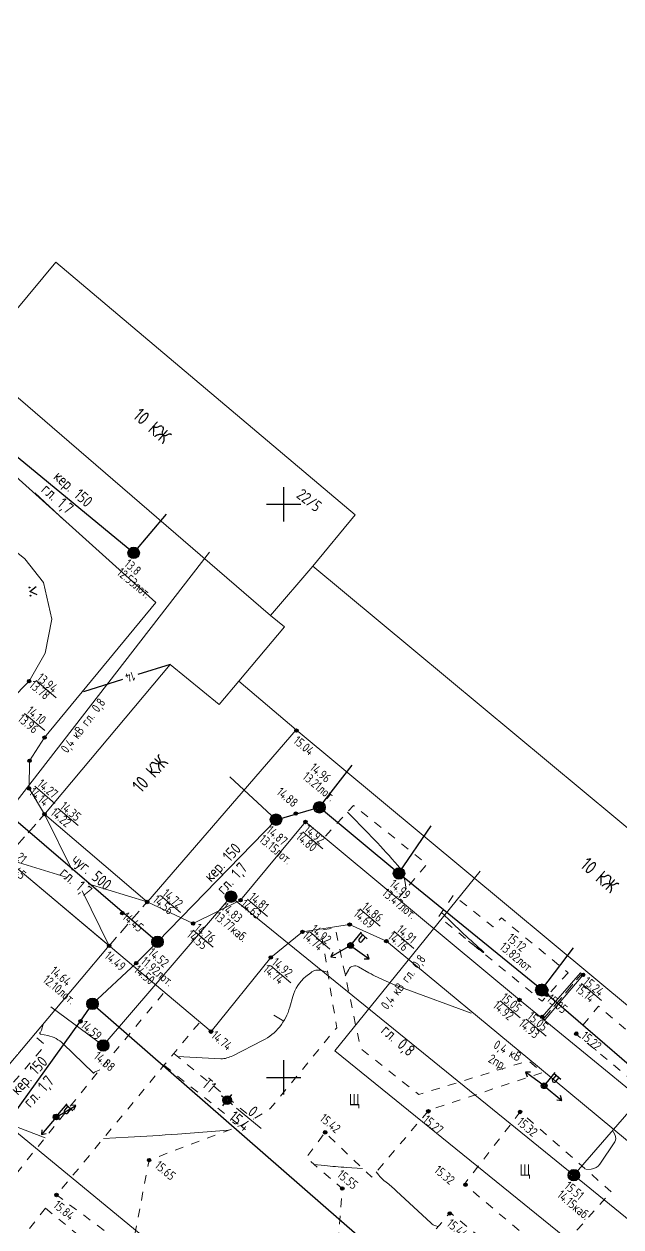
# Model space of a CAD drawing. Header units: metres. Extents: x 2491 to 4153, y 1142 to 2058.
# Drawn here: x 2669.4 to 2721.4, y 1893.2 to 1998.2 of the extents above; entities that cross this region are included whole.
import ezdxf
from ezdxf.enums import TextEntityAlignment as Align

# ---------------------------------------------------------------- set-up
doc = ezdxf.new("R2010")
doc.units = ezdxf.units.M
doc.linetypes.add('g5_01_5x1_5', pattern=[1.5, 0.75, -0.75])
doc.linetypes.add('g5_02x1', pattern=[1.5, 1, -0.5])
for name, color, linetype, transparency in [('01_Геодезические пункты', 7, 'Continuous', 0.6), ('02_Сетка', 7, 'Continuous', 0.6), ('03_Здания и строения', 7, 'Continuous', 0.6), ('05_Элементы зданий', 7, 'Continuous', 0.6), ('06_Инженерно-технические сооружения', 7, 'Continuous', 0.6), ('07_Объекты электропередачи', 7, 'Continuous', 0.6), ('10_Границы покрытий и угодий', 7, 'Continuous', 0.6), ('11_Гидрография', 7, 'Continuous', 0.6), ('13_Растительность', 7, 'Continuous', 0.6), ('19_Горизонтали', 7, 'Continuous', 0.6), ('30_Канализация', 7, 'Continuous', 0.6), ('35_Телефон', 7, 'Continuous', 0.6), ('37_Кабель низкого напряжения', 7, 'Continuous', 0.6), ('44_Крышки колодцев', 7, 'Continuous', 0.6), ('61_Отметки высоты поверхности', 7, 'Continuous', 0.6)]:
    doc.layers.add(name, color=color, linetype=linetype, transparency=transparency)
doc.styles.add('LIKE11', font='GOST_0.TTF')
doc.styles.add('LIKE14', font='GOST_0.TTF')
doc.styles.add('LIKE17', font='GOST_0.TTF')
doc.styles.add('LIKE32', font='GOST_0.TTF')
doc.styles.add('LIKE36', font='GOST_0.TTF')
doc.styles.add('Line_GUGK', font='GOST_0.TTF')
doc.styles.add('pragmai.shx', font='GOST_0.TTF')
doc.linetypes.add('g5_119_3', pattern='A,4,-1,[31,GUGK_2005.shx,S=0.1,R=0,X=0,Y=0],4,[31,GUGK_2005.shx,S=0.1,R=180,X=0,Y=0],-1', length=10)
doc.linetypes.add('g5_122_k', pattern='A,1,-1,1.5,-0.4,["К",Line_GUGK,S=1,R=0,X=0,Y=-0.5],-1.5,1.5,-1,4,-1,4,-1,3', length=20.9)
doc.linetypes.add('g5_133_t', pattern='A,2,[27,GUGK_2005.shx,S=0.4,R=0,X=0,Y=0],2,-1,2,[27,GUGK_2005.shx,S=0.4,R=0,X=0,Y=0],2,-1,2,[27,GUGK_2005.shx,S=0.4,R=0,X=0,Y=0],2,-0.1,["V",Line_GUGK,S=1,R=0,X=0,Y=-0.5],-1', length=15.1)

# ---------------------------------------------------------------- blocks, each defined once
blk = doc.blocks.new('g5_115_1')
at = {"color": 0}
for points in [[(0, 0), (2, 0)], [(1.65, -0.25), (2, 0), (1.65, 0.25)]]:
    blk.add_lwpolyline(points, dxfattribs=at)
blk = doc.blocks.new('g5_416')
at = {"color": 0}
blk.add_lwpolyline([(0.36, 0.6), (0, 0), (-0.36, 0.6)], dxfattribs=at)
for centre in [(-0.36, 0), (0.36, 0)]:
    blk.add_circle(centre, 0.0375, dxfattribs=at)
blk = doc.blocks.new('g5_330')
blk.add_hatch(color=0).paths.add_polyline_path([(0.15, 0, 1), (-0.15, 0, 1)])
at = {"color": 0}
blk.add_circle((0, 0), 0.15, dxfattribs=at)
blk = doc.blocks.new('g5_110_1c')
h = blk.add_hatch(color=255)
edge = h.paths.add_edge_path()
edge.add_arc((0, 0), 0.212, 0, 360)
edge = h.paths.add_edge_path(flags=16)
edge.add_arc((0, 0), 0.0975, 0, 360)
h = blk.add_hatch(color=0)
edge = h.paths.add_edge_path()
edge.add_arc((0, 0), 0.06, 0, 360)
at = {"color": 0}
for p, q in [((0, 0.25), (0, 1.5)), ((0, 1.38), (0.75, 1.38))]:
    blk.add_line(p, q, dxfattribs=at)
blk.add_lwpolyline([(0.2, 1.38), (0.2, 0.93, 1.040016), (0.55, 0.93), (0.55, 1.38)], format="xyb", dxfattribs=at)
for radius in [0.25, 0.06]:
    blk.add_circle((0, 0), radius, dxfattribs=at)
blk = doc.blocks.new('g5_117kb')
h = blk.add_hatch(color=255)
h.paths.add_polyline_path([(0.04, 0.04), (0.46, 0.04, 0.367426), (0.04, 0.46)])
h.paths.add_polyline_path([(-0.04, 0.46, 0.367426), (-0.46, 0.04), (-0.04, 0.04)])
h.paths.add_polyline_path([(-0.04, -0.04), (-0.46, -0.04, 0.367426), (-0.04, -0.46)])
h.paths.add_polyline_path([(0.04, -0.46, 0.367426), (0.46, -0.04), (0.04, -0.04)])
at = {"color": 0}
for points in [[(-0.5, 0), (0.5, 0)], [(0, 0.5), (0, -0.5)]]:
    blk.add_lwpolyline(points, dxfattribs=at)
blk.add_circle((0, 0), 0.5, dxfattribs=at)
blk = doc.blocks.new('g5_117sv')
h = blk.add_hatch(color=255)
h.paths.add_polyline_path([(-0.04, 0.46, 0.390634), (-0.46, 0, 0.11106), (-0.42, -0.2), (-0.04, 0.02)])
h.paths.add_polyline_path([(0.04, 0.02), (0.42, -0.2, 0.11106), (0.46, 0, 0.390634), (0.04, 0.46)])
h.paths.add_polyline_path([(-0.38, -0.26, 0.524447), (0.38, -0.26), (0, -0.04)])
at = {"color": 0}
for points in [[(0, 0.5), (0, 0)], [(0, 0), (-0.43, -0.25)], [(0.43, -0.25), (0, 0)]]:
    blk.add_lwpolyline(points, dxfattribs=at)
blk.add_circle((0, 0), 0.5, dxfattribs=at)
blk = doc.blocks.new('g5_005_1')
h = blk.add_hatch(color=255)
edge = h.paths.add_edge_path()
edge.add_arc((0, 0), 0.338, 0, 360)
edge = h.paths.add_edge_path(flags=16)
edge.add_arc((0, 0), 0.1, 0, 360)
at = {"color": 0}
for p, q in [((-0.625, 0), (-0.375, 0)), ((0, 0.625), (0, 0.375)), ((0.375, 0), (0.625, 0)), ((0, -0.375), (0, -0.625))]:
    blk.add_line(p, q, dxfattribs=at)
for radius in [0.375, 0.0625]:
    blk.add_circle((0, 0), radius, dxfattribs=at)
blk = doc.blocks.new('g_scratch')
at = {"color": 0, "linetype": 'ByBlock', "lineweight": 15}
blk.add_line((0, 0), (1, 0), dxfattribs=at)
blk = doc.blocks.new('g5_012')
at = {"color": 92}
for points in [[(0, -1.5), (0, 1.5)], [(-1.5, 0), (1.5, 0)]]:
    blk.add_lwpolyline(points, dxfattribs=at)

msp = doc.modelspace()

# ---------------------------------------------------------------- linework, layer by layer
at = {"layer": '01_Геодезические пункты', "color": 7, "lineweight": 20, "flags": 128}
msp.add_lwpolyline([(2690.06, 1901.8), (2687.92, 1903.59)], dxfattribs=at)
at = {"layer": '03_Здания и строения', "color": 7, "linetype": 'Continuous', "lineweight": 20, "flags": 128}
for points in [[(2690.89, 1946.57), (2665.04, 1968.84), (2672.15, 1977.39), (2698.26, 1955.35), (2694.56, 1950.85)], [(2688.13, 1940.84), (2692.09, 1945.57), (2690.89, 1946.57), (2694.56, 1950.85), (2741.55, 1911.77), (2733.84, 1902.68), (2733.78, 1902.73), (2693.13, 1936.59), (2688.13, 1940.84)], [(2671.17, 1929.23), (2671.26, 1929.33), (2682.12, 1942.3), (2686.39, 1938.81), (2688.13, 1940.84), (2693.13, 1936.59), (2680.17, 1921.62), (2680.12, 1921.57), (2671.17, 1929.23)], [(2681.34, 1847.26), (2641.2, 1880.25), (2646.41, 1886.89), (2649.08, 1884.79), (2676.67, 1917.59), (2676.81, 1917.74), (2667.77, 1925.36), (2667.7, 1925.18), (2638.91, 1891.34), (2617.85, 1908.78), (2610.62, 1900.19), (2639.34, 1876.2), (2633.67, 1869.41), (2629.85, 1872.5), (2596.41, 1832.67), (2602.19, 1827.79), (2603.05, 1828.76), (2605.67, 1826.57), (2639.47, 1866.67), (2674.07, 1838.45), (2681.34, 1847.26)]]:
    msp.add_lwpolyline(points, dxfattribs=at)
at = {"layer": '05_Элементы зданий', "color": 7, "linetype": 'g5_02x1', "lineweight": 20, "flags": 128}
for points in [[(2667.77, 1925.36), (2671.17, 1929.23)], [(2676.81, 1917.74), (2680.12, 1921.57)]]:
    msp.add_lwpolyline(points, dxfattribs=at)
at = {"layer": '05_Элементы зданий', "color": 7, "linetype": 'Continuous', "lineweight": 20, "flags": 128}
for points, elevation in [([(2671.17, 1929.23), (2673.57, 1924.34)], 14.23), ([(2667.77, 1925.36), (2673.06, 1923.74)], 14.21), ([(2674.45, 1922.55), (2676.81, 1917.74)], 14.23), ([(2674.97, 1923.15), (2680.12, 1921.57)], 14.21)]:
    msp.add_lwpolyline(points, dxfattribs=dict(at, elevation=elevation))
at = {"layer": '06_Инженерно-технические сооружения', "color": 7, "linetype": 'Continuous', "lineweight": 20, "flags": 128}
for points in [[(2714.64, 1911.35), (2714.56, 1911.54), (2717.92, 1915.4), (2718.01, 1915.28), (2718.13, 1915.21), (2714.84, 1911.31), (2714.64, 1911.35)], [(2715.11, 1913.9), (2714.88, 1914.32), (2714.55, 1914.43), (2714.1, 1914.26), (2713.96, 1913.89), (2714.13, 1913.46), (2714.55, 1913.36), (2714.96, 1913.46), (2715.11, 1913.9)]]:
    msp.add_lwpolyline(points, dxfattribs=at)
at = {"layer": '10_Границы покрытий и угодий', "color": 7, "linetype": 'Continuous', "lineweight": 20, "flags": 128}
for points in [[(2664.25, 1960.87), (2664.09, 1960.69), (2661.71, 1957.71), (2669.47, 1951.5), (2671.09, 1949.45), (2671.8, 1946.24), (2671.24, 1943.28), (2669.83, 1940.84), (2668.26, 1939.22), (2665.54, 1938.07), (2661.77, 1938.41), (2658.84, 1939.72), (2637.16, 1958.05), (2635.66, 1960.57), (2635.25, 1963.72), (2635.49, 1966.2), (2636.64, 1967.81), (2648, 1979.58), (2658.4, 1990.22), (2668.78, 2000.81)], [(2671.18, 1935.91), (2680.87, 1947.7), (2665.16, 1961.84), (2664.25, 1960.87)], [(2671.18, 1935.91), (2669.87, 1933.89), (2669.83, 1931.47), (2671.17, 1929.23), (2680.12, 1921.57), (2684.13, 1919.69), (2688.27, 1921.72), (2693.92, 1928.55)], [(2693.92, 1928.55), (2712.58, 1913.02), (2714.64, 1911.35), (2727.29, 1901), (2730.89, 1901.2), (2733.84, 1902.68)], [(2658.8, 1923.22), (2662.38, 1925.39), (2665.93, 1925.9), (2667.77, 1925.36), (2685.69, 1910.26), (2690.9, 1916.73), (2693.66, 1918.96), (2697.78, 1919.6), (2700.98, 1918.16), (2714.33, 1907.09), (2724.55, 1898.62), (2745.77, 1880.77), (2747.18, 1878.5), (2747.5, 1875.46), (2746.48, 1872.64)]]:
    msp.add_lwpolyline(points, dxfattribs=at)
at = {"layer": '10_Границы покрытий и угодий', "color": 7, "linetype": 'g5_01_5x1_5', "lineweight": 20, "flags": 128}
for points in [[(2695.67, 1927.3), (2698.11, 1930), (2704.52, 1924.88), (2702.08, 1921.95)], [(2716.83, 1915.39), (2714.56, 1912.91), (2705.55, 1920.3), (2706.83, 1922.16), (2710.3, 1919.4), (2711.01, 1920.19), (2716.83, 1915.39)], [(2678.77, 1891.12), (2678.77, 1891.12), (2680.29, 1899.05), (2688.23, 1902.05), (2689.41, 1902.63), (2690.85, 1903.54), (2696.65, 1910.6), (2695.27, 1919.11), (2696.52, 1919.32), (2698.74, 1908.79), (2703.81, 1904.77), (2713.36, 1907.72), (2714.6, 1906.69), (2704.69, 1903.4), (2699.7, 1897.55), (2695.64, 1901.47), (2693.99, 1899.26), (2697.14, 1896.57), (2696.41, 1887.01), (2698.69, 1885.22)], [(2681.52, 1913.59), (2675.53, 1906.37), (2667.88, 1896.83), (2659.81, 1886.84), (2653.27, 1878.58), (2661.11, 1872.23), (2672.36, 1862.89), (2679.69, 1856.82), (2686.18, 1864.57), (2692.57, 1872.32), (2700.37, 1881.8), (2706.48, 1889.08), (2720.81, 1877.04), (2721.32, 1870.97), (2714.31, 1862.62), (2707.75, 1854.83), (2706.31, 1856.07), (2708.43, 1858.59), (2707.43, 1859.45), (2718.25, 1872.17), (2707.64, 1881.12), (2681.19, 1849.3), (2674.37, 1854.83), (2663.24, 1863.65), (2654.46, 1870.83), (2648.19, 1875.83), (2642.69, 1880.1), (2646.61, 1885.11), (2649.24, 1882.94), (2654.42, 1889.41), (2660.41, 1896.31), (2665.8, 1902.75), (2671.26, 1909.09), (2670.24, 1909.94)], [(2728.53, 1903.44), (2725.83, 1905.7), (2726.34, 1906.65), (2719.47, 1912.48), (2717.5, 1910.06), (2727.18, 1902.11), (2728.53, 1903.44)], [(2684.65, 1911.01), (2682.45, 1908.35), (2681.59, 1907.32), (2672.23, 1896.01)], [(2682.45, 1908.35), (2689.41, 1902.63)], [(2681.59, 1907.32), (2688.23, 1902.05)], [(2745.56, 1880.68), (2743.2, 1877.63), (2737.47, 1882.43), (2738.24, 1883.75), (2727.26, 1893.3), (2722.22, 1886.69), (2716.49, 1891.7), (2720.59, 1896.29), (2712.66, 1903.25), (2707.78, 1896.95), (2725.75, 1881.77), (2742.06, 1868.5)], [(2678.77, 1891.12), (2672.23, 1896.01)], [(2671.26, 1894.85), (2666.44, 1888.78)], [(2671.26, 1894.85), (2678.64, 1888.81)], [(2688.12, 1872.24), (2688.12, 1872.24), (2697.67, 1883.88), (2698.69, 1885.22), (2706.53, 1894.47), (2724.27, 1879.88), (2726.17, 1867.05)]]:
    msp.add_lwpolyline(points, dxfattribs=at)
at = {"layer": '11_Гидрография', "color": 92, "linetype": 'g5_02x1', "lineweight": 20, "flags": 128}
msp.add_lwpolyline([(2714.64, 1911.35), (2718.01, 1915.28)], dxfattribs=at)
at = {"layer": '19_Горизонтали', "color": 32, "linetype": 'Continuous', "lineweight": 20, "elevation": 13.5, "flags": 128}
msp.add_lwpolyline([(2672.88, 1954.89), (2670.34, 1957.26)], dxfattribs=at)
at = {"layer": '19_Горизонтали', "color": 32, "linetype": 'Continuous', "lineweight": 30, "elevation": 14, "flags": 128}
for points in [[(2682.12, 1942.3), (2679.32, 1941.41)], [(2677.96, 1940.98), (2674.57, 1939.9)]]:
    msp.add_lwpolyline(points, dxfattribs=at)
at = {"layer": '19_Горизонтали', "color": 32, "linetype": 'Continuous', "lineweight": 20, "flags": 128}
for points, elevation in [([(2697.58, 1929.41), (2699.42, 1927.53, -0.013964), (2701.47, 1925.33), (2701.97, 1924.76, -0.142997), (2702.58, 1923.44), (2702.7, 1922.7)], 15), ([(2708.15, 1918.16), (2709.42, 1917.17, 0.974063), (2709.46, 1917.22), (2709.46, 1917.22, -0.011471), (2707.72, 1918.8), (2706.55, 1919.91, -0.009117), (2706.05, 1920.41), (2705.8, 1920.66)], 15), ([(2695.86, 1915.45), (2695.33, 1915.59, 0.242745), (2694.38, 1915.4), (2693.95, 1915.06, 0.157544), (2692.82, 1913.32), (2692.56, 1912.39, -0.2124), (2690.19, 1909.48), (2687.58, 1908.16, -0.043372), (2687.08, 1907.96), (2687.08, 1907.96, -0.08596), (2686.55, 1907.9), (2682.78, 1908.09)], 15), ([(2697.4, 1915.14), (2697.7, 1915.69, -0.415835), (2698.55, 1915.92), (2699.46, 1915.4, 0.028944), (2700.96, 1914.65), (2700.96, 1914.65, 0.013549), (2702.53, 1914.02), (2708.37, 1911.88)], 15), ([(2676.01, 1906.94), (2675.59, 1906.76, 0.193064), (2675.5, 1906.68), (2675.5, 1906.68, -0.522179), (2675.42, 1906.66), (2672.8, 1909.2, 0.140953), (2671.46, 1909.91), (2670.82, 1910.05, -0.575334), (2670.77, 1910.17), (2670.77, 1910.17, 0.107219), (2670.9, 1910.4), (2671.06, 1910.91)], 15), ([(2666.16, 1903.17), (2666.19, 1903.04, 0.245136), (2666.35, 1902.86), (2671.23, 1901)], 15.5), ([(2687.2, 1901.66), (2682.77, 1901.32, -0.007229), (2678.47, 1901.06), (2676.32, 1900.95)], 15.5), ([(2720.76, 1901.56), (2720.92, 1901.24, -0.273202), (2720.89, 1900.64), (2719.58, 1898.69, -0.231433), (2718.85, 1898.27), (2718.38, 1898.23)], 15.5), ([(2694.67, 1898.68), (2695.61, 1898.58, 0.010065), (2697.5, 1898.41), (2698.9, 1898.32)], 15.5), ([(2700.1, 1898.02), (2700.31, 1897.75, 0.061716), (2700.77, 1897.28), (2700.96, 1897.13, -0.020418), (2701.83, 1896.38), (2704.89, 1893.54, 0.118857), (2705.28, 1893.32), (2705.5, 1893.26)], 15.5)]:
    msp.add_lwpolyline(points, format="xyb", dxfattribs=dict(at, elevation=elevation))
at = {"layer": '30_Канализация', "color": 12, "linetype": 'g5_122_k', "lineweight": 30, "flags": 128}
for points in [[(2666.2, 1962.53), (2678.95, 1952.02), (2681.81, 1955.39)], [(2635.66, 1936.08), (2646.42, 1947.82), (2681.02, 1918.09)], [(2695.14, 1929.83), (2697.99, 1933.51)], [(2687.32, 1932.49), (2691.36, 1928.73)], [(2656.54, 1866.18), (2659.53, 1870.09), (2650.1, 1878.44), (2655.31, 1886.53), (2665.24, 1898.58), (2674.32, 1911.16), (2675.36, 1912.68), (2679.17, 1916.24), (2681.02, 1918.09), (2691.36, 1928.73), (2695.14, 1929.83), (2702.08, 1924.07), (2714.54, 1913.92), (2727, 1903.17), (2744.33, 1888.75), (2756.73, 1878.66), (2759.88, 1882.38)], [(2702.08, 1924.07), (2704.9, 1928.2)], [(2714.54, 1913.92), (2717.3, 1917.56)], [(2675.36, 1912.68), (2706.9, 1885.14), (2726.58, 1869.58), (2721.73, 1864.5), (2752.84, 1837.96), (2757.48, 1834.51)]]:
    msp.add_lwpolyline(points, dxfattribs=at)
at = {"layer": '35_Телефон', "color": 6, "linetype": 'g5_133_t', "lineweight": 20, "flags": 128}
for points in [[(2671.71, 1912.41), (2676.29, 1909.05), (2687.43, 1922.03), (2717.33, 1897.73), (2727.12, 1909.03)], [(2717.33, 1897.73), (2733.35, 1884.72), (2698.66, 1842.79), (2687.46, 1830), (2676.28, 1833.71)]]:
    msp.add_lwpolyline(points, dxfattribs=at)
at = {"layer": '37_Кабель низкого напряжения', "color": 1, "linetype": 'g5_119_3', "lineweight": 20, "flags": 128}
for points in [[(2664.78, 1925.27), (2685.57, 1952.1)], [(2709.16, 1924.27), (2696.5, 1908.58), (2737.61, 1875.27), (2688.06, 1814.47), (2693.04, 1810.51)], [(2665.41, 1904.2), (2688.63, 1885.1), (2667.13, 1858.94)]]:
    msp.add_lwpolyline(points, dxfattribs=at)
at = {"layer": '61_Отметки высоты поверхности', "color": 7, "linetype": 'Continuous', "lineweight": 5, "flags": 128}
for points in [[(2670.44, 1940.89), (2672.19, 1939.39)], [(2669.44, 1938.01), (2671.19, 1936.52)], [(2670.32, 1931.66), (2672.07, 1930.16)], [(2672.35, 1929.73), (2674.1, 1928.24)], [(2693.7, 1927.7), (2695.45, 1926.21)], [(2681.28, 1922.14), (2683.03, 1920.65)], [(2688.87, 1921.8), (2690.62, 1920.31)], [(2698.66, 1920.96), (2700.43, 1919.45)], [(2684.12, 1919.11), (2685.87, 1917.62)], [(2694.27, 1918.98), (2696.04, 1917.46)], [(2701.62, 1919.03), (2703.39, 1917.52)], [(2690.89, 1916.04), (2692.66, 1914.53)], [(2718, 1914.47), (2719.75, 1912.97)], [(2710.89, 1912.95), (2712.64, 1911.46)], [(2713.17, 1911.34), (2714.92, 1909.85)]]:
    msp.add_lwpolyline(points, dxfattribs=at)

# ---------------------------------------------------------------- block references
at = {"layer": '01_Геодезические пункты', "color": 7, "linetype": 'Continuous', "lineweight": 20, "rotation": 320.1837874390728}
msp.add_blockref('g5_005_1', (2687.09, 1904.28, 15.4), dxfattribs=at)
at = {"layer": '02_Сетка', "color": 92, "linetype": 'Continuous', "lineweight": 15, "ltscale": 0.5}
for p in [(2692.03, 1956.26), (2692.03, 1906.26)]:
    msp.add_blockref('g5_012', p, dxfattribs=at)
at = {"layer": '07_Объекты электропередачи', "color": 7, "linetype": 'Continuous', "lineweight": 20}
for name, p, rotation in [('g5_110_1c', (2697.86, 1917.78, 14.96), 320.1837874390728), ('g5_115_1', (2697.86, 1917.78, 14.96), 210.2301763886227), ('g5_115_1', (2697.86, 1917.78, 14.96), 324.0491180762538), ('g5_115_1', (2714.74, 1905.54, 15.03), 144.0491130672975), ('g5_110_1c', (2714.74, 1905.54, 15.03), 320.1837874390728), ('g5_115_1', (2714.74, 1905.54, 15.03), 320.3380577341324), ('g5_110_1c', (2672.18, 1902.81), 320.2655211251469), ('g5_115_1', (2672.18, 1902.81, 15.35), 30.2301747947609), ('g5_115_1', (2672.18, 1902.81, 15.35), 230.3130772278595)]:
    msp.add_blockref(name, p, dxfattribs=dict(at, rotation=rotation))
at = {"layer": '13_Растительность', "color": 92, "linetype": 'Continuous', "lineweight": 20, "ltscale": 0.5, "rotation": 277.5631784342272}
msp.add_blockref('g5_416', (2669.9, 1948.65), dxfattribs=at)
at = {"layer": '19_Горизонтали', "color": 32, "linetype": 'Continuous', "lineweight": -3, "rotation": 147.9327996105017}
msp.add_blockref('g_scratch', (2692.03, 1911.17, 15), dxfattribs=at)
at = {"layer": '44_Крышки колодцев', "color": 7, "linetype": 'Continuous', "lineweight": 20}
for name, p, rotation in [('g5_117kb', (2678.95, 1952.02, 13.8), 320.2248951599636), ('g5_117kb', (2695.14, 1929.83, 14.96), 320.1837874390728), ('g5_117kb', (2691.36, 1928.75, 14.87), 320.1837874390728), ('g5_117kb', (2702.08, 1924.06, 14.99), 320.1837874390728), ('g5_117sv', (2687.43, 1922.03, 14.83), 320.1837874390728), ('g5_117kb', (2681.02, 1918.09, 14.52), 320.1837874390728), ('g5_117kb', (2714.51, 1913.91, 15.12), 320.1837874390728), ('g5_117kb', (2675.36, 1912.68, 14.64), 320.1837874390728), ('g5_117sv', (2676.29, 1909.05, 14.88), 320.2248951599636), ('g5_117sv', (2717.33, 1897.73, 15.51), 320.1837874390728)]:
    msp.add_blockref(name, p, dxfattribs=dict(at, rotation=rotation))
at = {"layer": '61_Отметки высоты поверхности', "color": 7, "linetype": 'Continuous', "lineweight": 20, "rotation": 320.1837874390728}
for p in [(2669.83, 1940.84, 13.78), (2671.18, 1935.91, 13.96), (2693.14, 1936.52), (2669.87, 1933.89, 14.05), (2669.83, 1931.47, 14.14), (2671.17, 1929.23, 14.22), (2693.08, 1929.28, 14.88), (2693.92, 1928.55, 14.8), (2680.12, 1921.57, 14.56), (2688.27, 1921.72, 14.63), (2677.96, 1920.6, 14.45), (2684.13, 1919.69, 14.55), (2697.78, 1919.6, 14.69), (2693.66, 1918.96, 14.74), (2700.98, 1918.16, 14.76), (2676.81, 1917.74, 14.49), (2679.17, 1916.24, 14.5), (2690.9, 1916.73, 14.74), (2718.13, 1915.21, 15.24), (2712.58, 1913.02, 14.92), (2714.96, 1913.46, 15.05), (2674.32, 1911.16, 14.59), (2714.56, 1911.54, 15.05), (2685.69, 1910.26, 14.74), (2717.54, 1910.08), (2704.64, 1903.31), (2712.64, 1903.25), (2695.64, 1901.47), (2680.29, 1899.05), (2672.22, 1896.01), (2697.14, 1896.57), (2707.88, 1896.9), (2706.51, 1894.4)]:
    msp.add_blockref('g5_330', p, dxfattribs=at)

# ---------------------------------------------------------------- texts
at = {"color": 7, "linetype": 'Continuous', "lineweight": 15, "ltscale": 0.5, "style": 'LIKE11'}
for s, rotation, p in [('13.8', 320.2249, (2678.06, 1950.94)), ('12.53лот.', 320.2249, (2677.42, 1950.18)), ('14.96', 320.1838, (2694.24, 1933.15)), ('13.21лот.', 320.1838, (2693.6, 1932.38)), ('14.87', 320.1838, (2690.46, 1927.67)), ('13.15лот.', 320.1838, (2689.82, 1926.9)), ('14.99', 320.1838, (2701.18, 1922.99)), ('13.47лот.', 320.1838, (2700.54, 1922.22)), ('14.83', 320.1838, (2686.53, 1920.95)), ('13.77каб.', 320.1838, (2685.89, 1920.18)), ('15.12', 320.1838, (2711.43, 1918.29)), ('14.52', 320.1838, (2680.13, 1917.02)), ('13.82лот', 320.1838, (2710.79, 1917.52)), ('11.92лот.', 320.1838, (2679.49, 1916.25)), ('12.10лот.', 320.1838, (2670.96, 1914.66)), ('14.64', 320.1838, (2671.6, 1915.42)), ('14.88', 320.2249, (2675.39, 1907.98)), ('14.15каб.', 320.1838, (2715.79, 1895.89)), ('15.51', 320.1838, (2716.43, 1896.66))]:
    msp.add_text(s, height=0.8, rotation=rotation, dxfattribs=at).set_placement(p)
at = {"layer": '01_Геодезические пункты', "color": 7, "linetype": 'Continuous', "lineweight": 20, "ltscale": 0.5, "style": 'LIKE36'}
for s, p in [('T1', (2684.8, 1905.54)), ('0', (2688.82, 1903.1)), ('15.4', (2687.16, 1902.66))]:
    msp.add_text(s, height=1, rotation=320.1838, dxfattribs=at).set_placement(p)
at = {"layer": '03_Здания и строения', "color": 7, "linetype": 'Continuous', "lineweight": 15}
for s, height, rotation, style, p in [('10 КЖ', 1.2, 318.5424, 'LIKE14', (2678.8, 1963.86)), ('22/5', 1, 321.9548, 'LIKE36', (2693.06, 1956.92)), ('10 КЖ', 1.2, 47.7198, 'LIKE14', (2679.59, 1931.01)), ('10 КЖ', 1.2, 318.5424, 'LIKE14', (2717.81, 1924.66))]:
    msp.add_text(s, height=height, rotation=rotation, dxfattribs=dict(at, style=style)).set_placement(p)
at = {"layer": '07_Объекты электропередачи', "color": 7, "linetype": 'Continuous', "lineweight": 15, "style": 'LIKE11'}
for s, p in [('0,4 кВ', (2710.25, 1908.87)), ('2пр.', (2709.79, 1907.65))]:
    msp.add_text(s, height=0.8, rotation=330.6794, dxfattribs=at).set_placement(p)
at = {"layer": '10_Границы покрытий и угодий', "color": 7, "linetype": 'Continuous', "lineweight": 15, "style": 'LIKE11'}
for p in [(2697.71, 1903.83), (2712.59, 1897.69)]:
    msp.add_text('Щ', height=1, dxfattribs=at).set_placement(p)
at = {"layer": '19_Горизонтали', "color": 32, "linetype": 'Continuous', "lineweight": 15, "style": 'pragmai.shx'}
msp.add_text('14', height=0.8, rotation=197.6181, dxfattribs=at).set_placement((2678.64, 1941.2, 14), align=Align.MIDDLE_CENTER)
at = {"layer": '30_Канализация', "color": 12, "linetype": 'Continuous', "lineweight": 15, "style": 'LIKE32'}
for s, rotation, p in [('кер. 150', 318.2198, (2671.88, 1958.55)), ('гл. 1,7', 318.2198, (2670.81, 1957.43)), ('кер. 150', 46.9063, (2685.7, 1923.25)), ('чуг. 500', 319.6449, (2673.45, 1925.1)), ('гл. 1,7', 46.9063, (2686.79, 1922.15)), ('гл. 1,7', 319.6449, (2672.4, 1923.96)), ('кер. 150', 46.9063, (2668.84, 1904.66)), ('гл. 1,7', 46.9063, (2669.93, 1903.56))]:
    msp.add_text(s, height=1, rotation=rotation, dxfattribs=at).set_placement(p)
at = {"layer": '35_Телефон', "color": 6, "linetype": 'Continuous', "lineweight": 15, "style": 'LIKE32'}
msp.add_text('гл. 0,8', height=1, rotation=318.7739, dxfattribs=at).set_placement((2700.43, 1910.23))
at = {"layer": '37_Кабель низкого напряжения', "color": 1, "linetype": 'Continuous', "lineweight": 15, "style": 'LIKE32'}
for p in [(2673.15, 1934.49), (2701.07, 1912.11)]:
    msp.add_text('0,4 кВ гл. 0,8', height=0.8, rotation=52.7486, dxfattribs=at).set_placement(p)
at = {"layer": '61_Отметки высоты поверхности', "color": 7, "linetype": 'Continuous', "lineweight": 15, "ltscale": 0.5, "style": 'LIKE17'}
for s, p in [('13.94', (2670.43, 1940.99)), ('13.78', (2669.77, 1940.37)), ('14.10', (2669.53, 1938.12)), ('13.96', (2668.77, 1937.43)), ('15.04', (2692.8, 1935.51, -14.74)), ('14.27', (2670.47, 1931.75)), ('14.14', (2669.76, 1931.01)), ('14.88', (2691.34, 1931.03)), ('14.35', (2672.46, 1929.78)), ('14.22', (2671.63, 1929.23)), ('14.92', (2693.73, 1927.78)), ('14.80', (2693.03, 1927.13)), ('14.21', (2667.86, 1925.99)), ('14.45', (2667.64, 1924.72)), ('14.72', (2681.37, 1922.17)), ('14.56', (2680.55, 1921.64)), ('14.63', (2688.2, 1921.25)), ('14.81', (2688.93, 1921.86)), ('14.86', (2698.78, 1921.01)), ('14.45', (2677.89, 1920.14)), ('14.69', (2698.05, 1920.42)), ('14.76', (2684.19, 1919.16)), ('14.92', (2694.3, 1919.06)), ('14.91', (2701.8, 1919.03)), ('14.55', (2683.5, 1918.59)), ('14.74', (2693.59, 1918.49)), ('14.76', (2701.03, 1918.43)), ('14.49', (2676.33, 1916.74)), ('14.92', (2690.92, 1916.16)), ('14.50', (2678.9, 1915.52)), ('14.74', (2690.16, 1915.57)), ('15.14', (2717.37, 1913.88)), ('15.24', (2718.08, 1914.5)), ('15.05', (2710.89, 1913.09)), ('15.05', (2714.89, 1912.99)), ('14.92', (2710.19, 1912.41)), ('15.05', (2713.2, 1911.45)), ('14.59', (2674.26, 1910.69)), ('14.93', (2712.44, 1910.83)), ('14.74', (2685.63, 1909.79)), ('15.22', (2717.89, 1909.74)), ('15.42', (2695.1, 1902.56, -14.74)), ('15.27', (2704.1, 1902.43, -14.74)), ('15.32', (2712.3, 1902.23, -14.74)), ('15.65', (2680.71, 1898.45, -14.74)), ('15.32', (2705.08, 1898.05, -14.74)), ('15.55', (2696.61, 1897.66, -14.74)), ('15.84', (2671.87, 1894.99, -14.74)), ('15.44', (2706.17, 1893.38, -14.74))]:
    msp.add_text(s, height=0.8, rotation=320.1838, dxfattribs=at).set_placement(p)

doc.saveas('drawing.dxf')
